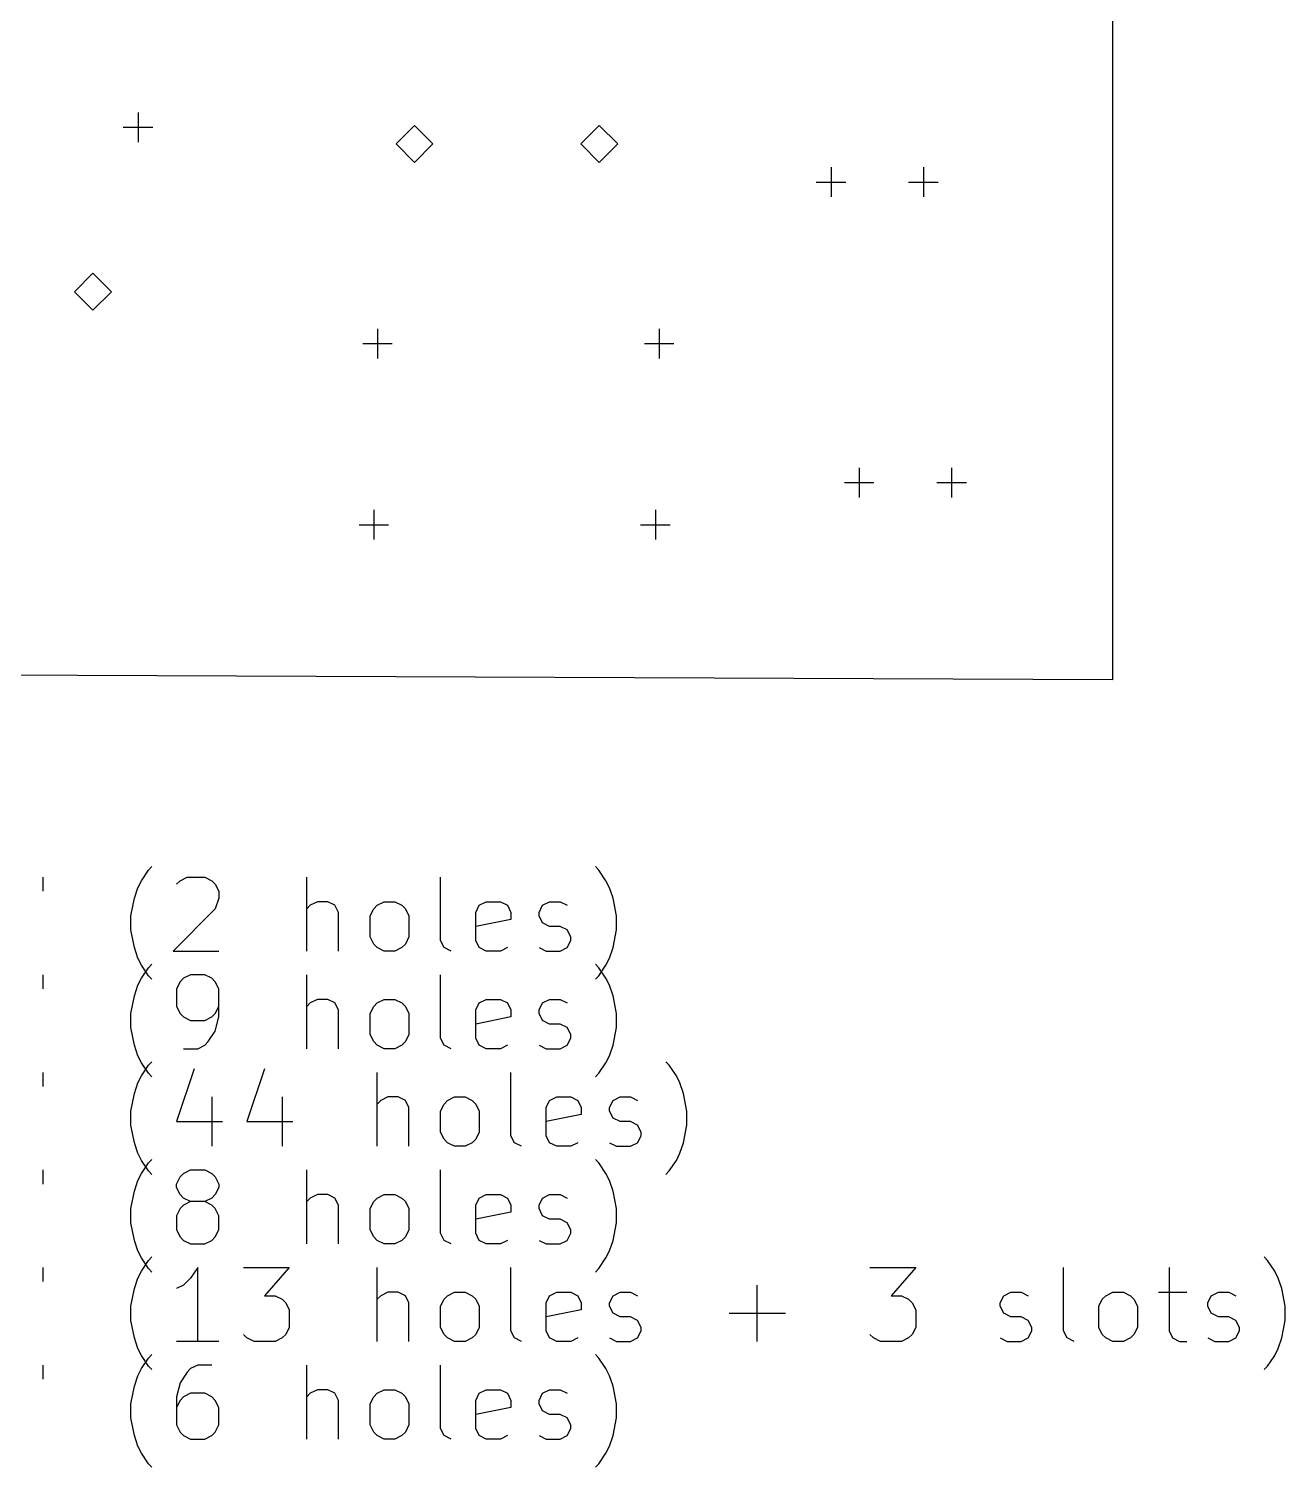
# Model space of a CAD drawing. Extents: x 107.9 to 175.6, y -119.3 to -40.6.
# Drawn here: x 141.61 to 175.61, y -119.35 to -80.44 of the extents above; entities that cross this region are included whole.
import ezdxf

# ---------------------------------------------------------------- set-up
doc = ezdxf.new("R2010")
doc.units = 0
doc.layers.add('BLACK', color=7, linetype='CONTINUOUS')

msp = doc.modelspace()

# ---------------------------------------------------------------- linework, layer by layer
at = {"layer": 'BLACK', "linetype": 'CONTINUOUS'}
for p, q in [((170.942, -40.64), (170.942, -98.044)), ((144.57, -82.7), (144.57, -83.5)), ((144.17, -83.1), (144.97, -83.1)), ((152.05, -83.05), (151.55, -83.55)), ((152.55, -83.55), (152.05, -83.05)), ((157.05, -83.05), (156.55, -83.55)), ((157.55, -83.55), (157.05, -83.05)), ((151.55, -83.55), (152.05, -84.05)), ((152.05, -84.05), (152.55, -83.55)), ((156.55, -83.55), (157.05, -84.05)), ((157.05, -84.05), (157.55, -83.55)), ((163.322, -84.182), (163.322, -84.982)), ((165.822, -84.182), (165.822, -84.982)), ((162.922, -84.582), (163.722, -84.582)), ((165.422, -84.582), (166.222, -84.582)), ((143.35, -87.05), (142.85, -87.55)), ((143.85, -87.55), (143.35, -87.05)), ((142.85, -87.55), (143.35, -88.05)), ((143.35, -88.05), (143.85, -87.55)), ((151.05, -88.55), (151.05, -89.35)), ((158.67, -88.55), (158.67, -89.35)), ((150.65, -88.95), (151.45, -88.95)), ((158.27, -88.95), (159.07, -88.95)), ((164.084, -92.31), (164.084, -93.11)), ((166.584, -92.31), (166.584, -93.11)), ((163.684, -92.71), (164.484, -92.71)), ((166.184, -92.71), (166.984, -92.71)), ((150.95, -93.45), (150.95, -94.25)), ((158.57, -93.45), (158.57, -94.25)), ((150.55, -93.85), (151.35, -93.85)), ((158.17, -93.85), (158.97, -93.85)), ((170.942, -98.044), (109.22, -97.79)), ((144.85039, -103.193361), (144.945629, -103.098123)), ((157.040868, -103.193361), (156.94563, -103.098123)), ((141.993247, -103.383838), (141.993247, -103.76479)), ((144.564676, -103.669552), (144.659914, -103.479076)), ((144.659914, -103.479076), (144.85039, -103.193361)), ((145.612295, -103.574314), (145.707533, -103.479076)), ((145.707533, -103.479076), (145.898009, -103.383838)), ((145.898009, -103.383838), (146.3742, -103.383838)), ((146.3742, -103.383838), (146.564676, -103.479076)), ((146.564676, -103.479076), (146.659914, -103.574314)), ((149.136105, -105.383838), (149.136105, -103.383838)), ((152.755153, -105.098123), (152.755153, -103.383838)), ((157.231344, -103.479076), (157.040868, -103.193361)), ((157.326582, -103.669552), (157.231344, -103.479076)), ((144.469438, -103.955266), (144.564676, -103.669552)), ((146.659914, -103.574314), (146.755152, -103.76479)), ((146.755152, -103.76479), (146.755152, -103.955266)), ((157.42182, -103.955266), (157.326582, -103.669552)), ((144.3742, -104.431457), (144.469438, -103.955266)), ((146.659914, -104.24098), (145.517057, -105.383838)), ((146.755152, -103.955266), (146.659914, -104.24098)), ((149.231343, -104.145742), (149.136105, -104.24098)), ((149.421819, -104.050504), (149.231343, -104.145742)), ((149.707534, -104.050504), (149.421819, -104.050504)), ((149.89801, -104.145742), (149.707534, -104.050504)), ((149.993248, -104.336219), (149.89801, -104.145742)), ((150.850391, -104.431457), (150.945629, -104.24098)), ((150.945629, -104.24098), (151.040867, -104.145742)), ((151.040867, -104.145742), (151.231343, -104.050504)), ((151.231343, -104.050504), (151.517058, -104.050504)), ((151.517058, -104.050504), (151.707534, -104.145742)), ((151.707534, -104.145742), (151.802772, -104.24098)), ((151.802772, -104.24098), (151.89801, -104.431457)), ((153.707534, -104.336219), (153.802772, -104.145742)), ((153.802772, -104.145742), (153.993248, -104.050504)), ((153.993248, -104.050504), (154.374201, -104.050504)), ((154.374201, -104.050504), (154.564677, -104.145742)), ((154.564677, -104.145742), (154.659915, -104.336219)), ((155.42182, -104.336219), (155.517058, -104.145742)), ((155.517058, -104.145742), (155.707534, -104.050504)), ((155.707534, -104.050504), (155.993248, -104.050504)), ((155.993248, -104.050504), (156.183725, -104.145742)), ((157.517058, -104.431457), (157.42182, -103.955266)), ((144.3742, -104.812409), (144.3742, -104.431457)), ((149.993248, -105.383838), (149.993248, -104.336219)), ((150.850391, -105.002885), (150.850391, -104.431457)), ((151.89801, -104.431457), (151.89801, -105.002885)), ((153.707534, -105.098123), (153.707534, -104.336219)), ((154.659915, -104.526695), (153.707534, -104.717171)), ((154.659915, -104.336219), (154.659915, -104.526695)), ((155.42182, -104.431457), (155.42182, -104.336219)), ((155.517058, -104.621933), (155.42182, -104.431457)), ((155.707534, -104.717171), (155.517058, -104.621933)), ((157.517058, -104.812409), (157.517058, -104.431457)), ((144.469438, -105.2886), (144.3742, -104.812409)), ((150.945629, -105.193361), (150.850391, -105.002885)), ((151.89801, -105.002885), (151.802772, -105.193361)), ((155.993248, -104.717171), (155.707534, -104.717171)), ((156.183725, -104.812409), (155.993248, -104.717171)), ((156.278963, -105.002885), (156.183725, -104.812409)), ((156.278963, -105.098123), (156.278963, -105.002885)), ((157.42182, -105.2886), (157.517058, -104.812409)), ((144.564676, -105.574314), (144.469438, -105.2886)), ((145.517057, -105.383838), (146.755152, -105.383838)), ((151.040867, -105.2886), (150.945629, -105.193361)), ((151.231343, -105.383838), (151.040867, -105.2886)), ((151.517058, -105.383838), (151.231343, -105.383838)), ((151.707534, -105.2886), (151.517058, -105.383838)), ((151.802772, -105.193361), (151.707534, -105.2886)), ((152.850391, -105.2886), (152.755153, -105.098123)), ((153.040867, -105.383838), (152.850391, -105.2886)), ((153.802772, -105.2886), (153.707534, -105.098123)), ((153.993248, -105.383838), (153.802772, -105.2886)), ((154.374201, -105.383838), (153.993248, -105.383838)), ((154.564677, -105.2886), (154.374201, -105.383838)), ((155.42182, -105.2886), (155.612296, -105.383838)), ((155.612296, -105.383838), (155.993248, -105.383838)), ((155.993248, -105.383838), (156.183725, -105.2886)), ((156.183725, -105.2886), (156.278963, -105.098123)), ((157.326582, -105.574314), (157.42182, -105.2886)), ((144.659914, -105.76479), (144.564676, -105.574314)), ((144.85039, -106.050504), (144.659914, -105.76479)), ((144.659914, -106.119076), (144.85039, -105.833361)), ((144.85039, -105.833361), (144.945629, -105.738123)), ((157.040868, -105.833361), (156.94563, -105.738123)), ((157.040868, -106.050504), (157.231344, -105.76479)), ((157.231344, -106.119076), (157.040868, -105.833361)), ((157.231344, -105.76479), (157.326582, -105.574314)), ((141.993247, -106.023838), (141.993247, -106.40479)), ((144.564676, -106.309552), (144.659914, -106.119076)), ((144.945629, -106.145742), (144.85039, -106.050504)), ((145.707533, -106.214314), (145.612295, -106.40479)), ((145.802771, -106.119076), (145.707533, -106.214314)), ((145.993247, -106.023838), (145.802771, -106.119076)), ((146.3742, -106.023838), (145.993247, -106.023838)), ((146.564676, -106.119076), (146.3742, -106.023838)), ((146.659914, -106.214314), (146.564676, -106.119076)), ((146.755152, -106.40479), (146.659914, -106.214314)), ((149.136105, -108.023838), (149.136105, -106.023838)), ((152.755153, -107.738123), (152.755153, -106.023838)), ((156.94563, -106.145742), (157.040868, -106.050504)), ((157.326582, -106.309552), (157.231344, -106.119076)), ((144.3742, -107.071457), (144.469438, -106.595266)), ((144.469438, -106.595266), (144.564676, -106.309552)), ((145.612295, -106.40479), (145.612295, -106.88098)), ((146.755152, -107.166695), (146.755152, -106.40479)), ((157.42182, -106.595266), (157.326582, -106.309552)), ((157.517058, -107.071457), (157.42182, -106.595266)), ((145.612295, -106.88098), (145.707533, -107.071457)), ((146.659914, -107.071457), (146.755152, -106.88098)), ((149.231343, -106.785742), (149.136105, -106.88098)), ((149.421819, -106.690504), (149.231343, -106.785742)), ((149.707534, -106.690504), (149.421819, -106.690504)), ((149.89801, -106.785742), (149.707534, -106.690504)), ((149.993248, -106.976219), (149.89801, -106.785742)), ((149.993248, -108.023838), (149.993248, -106.976219)), ((150.850391, -107.071457), (150.945629, -106.88098)), ((150.945629, -106.88098), (151.040867, -106.785742)), ((151.040867, -106.785742), (151.231343, -106.690504)), ((151.231343, -106.690504), (151.517058, -106.690504)), ((151.517058, -106.690504), (151.707534, -106.785742)), ((151.707534, -106.785742), (151.802772, -106.88098)), ((151.802772, -106.88098), (151.89801, -107.071457)), ((153.707534, -106.976219), (153.802772, -106.785742)), ((153.707534, -107.738123), (153.707534, -106.976219)), ((153.802772, -106.785742), (153.993248, -106.690504)), ((153.993248, -106.690504), (154.374201, -106.690504)), ((154.374201, -106.690504), (154.564677, -106.785742)), ((154.564677, -106.785742), (154.659915, -106.976219)), ((154.659915, -106.976219), (154.659915, -107.166695)), ((155.42182, -106.976219), (155.517058, -106.785742)), ((155.42182, -107.071457), (155.42182, -106.976219)), ((155.517058, -106.785742), (155.707534, -106.690504)), ((155.707534, -106.690504), (155.993248, -106.690504)), ((155.993248, -106.690504), (156.183725, -106.785742)), ((144.3742, -107.452409), (144.3742, -107.071457)), ((145.707533, -107.071457), (145.802771, -107.166695)), ((145.802771, -107.166695), (145.993247, -107.261933)), ((145.993247, -107.261933), (146.3742, -107.261933)), ((146.3742, -107.261933), (146.564676, -107.166695)), ((146.564676, -107.166695), (146.659914, -107.071457)), ((146.659914, -107.547647), (146.755152, -107.166695)), ((150.850391, -107.642885), (150.850391, -107.071457)), ((151.89801, -107.071457), (151.89801, -107.642885)), ((154.659915, -107.166695), (153.707534, -107.357171)), ((155.517058, -107.261933), (155.42182, -107.071457)), ((155.707534, -107.357171), (155.517058, -107.261933)), ((155.993248, -107.357171), (155.707534, -107.357171)), ((156.183725, -107.452409), (155.993248, -107.357171)), ((157.517058, -107.452409), (157.517058, -107.071457)), ((144.469438, -107.9286), (144.3742, -107.452409)), ((146.469438, -107.833361), (146.659914, -107.547647)), ((150.945629, -107.833361), (150.850391, -107.642885)), ((151.89801, -107.642885), (151.802772, -107.833361)), ((152.850391, -107.9286), (152.755153, -107.738123)), ((153.802772, -107.9286), (153.707534, -107.738123)), ((156.278963, -107.642885), (156.183725, -107.452409)), ((156.183725, -107.9286), (156.278963, -107.738123)), ((156.278963, -107.738123), (156.278963, -107.642885)), ((157.42182, -107.9286), (157.517058, -107.452409)), ((144.564676, -108.214314), (144.469438, -107.9286)), ((145.802771, -108.023838), (146.183723, -108.023838)), ((146.183723, -108.023838), (146.3742, -107.9286)), ((146.3742, -107.9286), (146.469438, -107.833361)), ((151.040867, -107.9286), (150.945629, -107.833361)), ((151.231343, -108.023838), (151.040867, -107.9286)), ((151.517058, -108.023838), (151.231343, -108.023838)), ((151.707534, -107.9286), (151.517058, -108.023838)), ((151.802772, -107.833361), (151.707534, -107.9286)), ((153.040867, -108.023838), (152.850391, -107.9286)), ((153.993248, -108.023838), (153.802772, -107.9286)), ((154.374201, -108.023838), (153.993248, -108.023838)), ((154.564677, -107.9286), (154.374201, -108.023838)), ((155.42182, -107.9286), (155.612296, -108.023838)), ((155.612296, -108.023838), (155.993248, -108.023838)), ((155.993248, -108.023838), (156.183725, -107.9286)), ((157.326582, -108.214314), (157.42182, -107.9286)), ((144.659914, -108.40479), (144.564676, -108.214314)), ((144.85039, -108.690504), (144.659914, -108.40479)), ((144.659914, -108.759076), (144.85039, -108.473361)), ((144.85039, -108.473361), (144.945629, -108.378123)), ((157.040868, -108.690504), (157.231344, -108.40479)), ((157.231344, -108.40479), (157.326582, -108.214314)), ((158.94563, -108.473361), (158.850392, -108.378123)), ((159.136106, -108.759076), (158.94563, -108.473361)), ((141.993247, -108.663838), (141.993247, -109.04479)), ((144.469438, -109.235266), (144.564676, -108.949552)), ((144.564676, -108.949552), (144.659914, -108.759076)), ((144.945629, -108.785742), (144.85039, -108.690504)), ((146.088485, -108.5686), (145.612295, -109.997171)), ((147.993247, -108.5686), (147.517057, -109.997171)), ((151.040867, -110.663838), (151.040867, -108.663838)), ((154.659915, -110.378123), (154.659915, -108.663838)), ((156.94563, -108.785742), (157.040868, -108.690504)), ((159.231344, -108.949552), (159.136106, -108.759076)), ((159.326582, -109.235266), (159.231344, -108.949552)), ((144.3742, -109.711457), (144.469438, -109.235266)), ((146.564676, -109.330504), (146.564676, -110.663838)), ((148.469438, -109.330504), (148.469438, -110.663838)), ((151.326581, -109.330504), (151.136105, -109.425742)), ((151.612296, -109.330504), (151.326581, -109.330504)), ((151.802772, -109.425742), (151.612296, -109.330504)), ((152.945629, -109.425742), (153.136105, -109.330504)), ((153.136105, -109.330504), (153.42182, -109.330504)), ((153.42182, -109.330504), (153.612296, -109.425742)), ((155.707534, -109.425742), (155.89801, -109.330504)), ((155.89801, -109.330504), (156.278963, -109.330504)), ((156.278963, -109.330504), (156.469439, -109.425742)), ((157.42182, -109.425742), (157.612296, -109.330504)), ((157.612296, -109.330504), (157.89801, -109.330504)), ((157.89801, -109.330504), (158.088487, -109.425742)), ((159.42182, -109.711457), (159.326582, -109.235266)), ((144.3742, -110.092409), (144.3742, -109.711457)), ((151.136105, -109.425742), (151.040867, -109.52098)), ((151.89801, -109.616219), (151.802772, -109.425742)), ((151.89801, -110.663838), (151.89801, -109.616219)), ((152.755153, -109.711457), (152.850391, -109.52098)), ((152.755153, -110.282885), (152.755153, -109.711457)), ((152.850391, -109.52098), (152.945629, -109.425742)), ((153.612296, -109.425742), (153.707534, -109.52098)), ((153.707534, -109.52098), (153.802772, -109.711457)), ((153.802772, -109.711457), (153.802772, -110.282885)), ((155.612296, -109.616219), (155.707534, -109.425742)), ((155.612296, -110.378123), (155.612296, -109.616219)), ((156.469439, -109.425742), (156.564677, -109.616219)), ((156.564677, -109.616219), (156.564677, -109.806695)), ((157.326582, -109.616219), (157.42182, -109.425742)), ((157.326582, -109.711457), (157.326582, -109.616219)), ((157.42182, -109.901933), (157.326582, -109.711457)), ((159.42182, -110.092409), (159.42182, -109.711457)), ((144.469438, -110.5686), (144.3742, -110.092409)), ((145.612295, -109.997171), (146.85039, -109.997171)), ((147.517057, -109.997171), (148.755152, -109.997171)), ((156.564677, -109.806695), (155.612296, -109.997171)), ((157.612296, -109.997171), (157.42182, -109.901933)), ((157.89801, -109.997171), (157.612296, -109.997171)), ((158.088487, -110.092409), (157.89801, -109.997171)), ((158.183725, -110.282885), (158.088487, -110.092409)), ((159.326582, -110.5686), (159.42182, -110.092409)), ((152.850391, -110.473361), (152.755153, -110.282885)), ((152.945629, -110.5686), (152.850391, -110.473361)), ((153.707534, -110.473361), (153.612296, -110.5686)), ((153.802772, -110.282885), (153.707534, -110.473361)), ((154.755153, -110.5686), (154.659915, -110.378123)), ((155.707534, -110.5686), (155.612296, -110.378123)), ((158.088487, -110.5686), (158.183725, -110.378123)), ((158.183725, -110.378123), (158.183725, -110.282885)), ((144.564676, -110.854314), (144.469438, -110.5686)), ((144.659914, -111.04479), (144.564676, -110.854314)), ((153.136105, -110.663838), (152.945629, -110.5686)), ((153.42182, -110.663838), (153.136105, -110.663838)), ((153.612296, -110.5686), (153.42182, -110.663838)), ((154.945629, -110.663838), (154.755153, -110.5686)), ((155.89801, -110.663838), (155.707534, -110.5686)), ((156.278963, -110.663838), (155.89801, -110.663838)), ((156.469439, -110.5686), (156.278963, -110.663838)), ((157.326582, -110.5686), (157.517058, -110.663838)), ((157.517058, -110.663838), (157.89801, -110.663838)), ((157.89801, -110.663838), (158.088487, -110.5686)), ((159.136106, -111.04479), (159.231344, -110.854314)), ((159.231344, -110.854314), (159.326582, -110.5686)), ((144.85039, -111.330504), (144.659914, -111.04479)), ((144.659914, -111.399076), (144.85039, -111.113361)), ((144.85039, -111.113361), (144.945629, -111.018123)), ((157.040868, -111.113361), (156.94563, -111.018123)), ((157.231344, -111.399076), (157.040868, -111.113361)), ((158.94563, -111.330504), (159.136106, -111.04479)), ((141.993247, -111.303838), (141.993247, -111.68479)), ((144.469438, -111.875266), (144.564676, -111.589552)), ((144.564676, -111.589552), (144.659914, -111.399076)), ((144.945629, -111.425742), (144.85039, -111.330504)), ((145.612295, -111.68479), (145.707533, -111.494314)), ((145.707533, -111.494314), (145.802771, -111.399076)), ((145.802771, -111.399076), (145.993247, -111.303838)), ((145.993247, -111.303838), (146.3742, -111.303838)), ((146.3742, -111.303838), (146.564676, -111.399076)), ((146.564676, -111.399076), (146.659914, -111.494314)), ((146.659914, -111.494314), (146.755152, -111.68479)), ((149.136105, -113.303838), (149.136105, -111.303838)), ((152.755153, -113.018123), (152.755153, -111.303838)), ((157.326582, -111.589552), (157.231344, -111.399076)), ((157.42182, -111.875266), (157.326582, -111.589552)), ((158.850392, -111.425742), (158.94563, -111.330504)), ((144.3742, -112.351457), (144.469438, -111.875266)), ((145.612295, -111.780028), (145.612295, -111.68479)), ((145.707533, -111.970504), (145.612295, -111.780028)), ((145.802771, -112.065742), (145.707533, -111.970504)), ((146.659914, -111.970504), (146.564676, -112.065742)), ((146.755152, -111.780028), (146.659914, -111.970504)), ((146.755152, -111.68479), (146.755152, -111.780028)), ((149.421819, -111.970504), (149.231343, -112.065742)), ((149.707534, -111.970504), (149.421819, -111.970504)), ((149.89801, -112.065742), (149.707534, -111.970504)), ((151.040867, -112.065742), (151.231343, -111.970504)), ((151.231343, -111.970504), (151.517058, -111.970504)), ((151.517058, -111.970504), (151.707534, -112.065742)), ((153.802772, -112.065742), (153.993248, -111.970504)), ((153.993248, -111.970504), (154.374201, -111.970504)), ((154.374201, -111.970504), (154.564677, -112.065742)), ((155.517058, -112.065742), (155.707534, -111.970504)), ((155.707534, -111.970504), (155.993248, -111.970504)), ((155.993248, -111.970504), (156.183725, -112.065742)), ((157.517058, -112.351457), (157.42182, -111.875266)), ((144.3742, -112.732409), (144.3742, -112.351457)), ((145.707533, -112.351457), (145.612295, -112.541933)), ((145.802771, -112.256219), (145.707533, -112.351457)), ((145.993247, -112.16098), (145.802771, -112.065742)), ((145.993247, -112.16098), (145.802771, -112.256219)), ((146.3742, -112.16098), (145.993247, -112.16098)), ((146.564676, -112.065742), (146.3742, -112.16098)), ((146.564676, -112.256219), (146.3742, -112.16098)), ((146.659914, -112.351457), (146.564676, -112.256219)), ((146.755152, -112.541933), (146.659914, -112.351457)), ((149.231343, -112.065742), (149.136105, -112.16098)), ((149.993248, -112.256219), (149.89801, -112.065742)), ((149.993248, -113.303838), (149.993248, -112.256219)), ((150.850391, -112.351457), (150.945629, -112.16098)), ((150.850391, -112.922885), (150.850391, -112.351457)), ((150.945629, -112.16098), (151.040867, -112.065742)), ((151.707534, -112.065742), (151.802772, -112.16098)), ((151.802772, -112.16098), (151.89801, -112.351457)), ((151.89801, -112.351457), (151.89801, -112.922885)), ((153.707534, -112.256219), (153.802772, -112.065742)), ((153.707534, -113.018123), (153.707534, -112.256219)), ((154.659915, -112.446695), (153.707534, -112.637171)), ((154.564677, -112.065742), (154.659915, -112.256219)), ((154.659915, -112.256219), (154.659915, -112.446695)), ((155.42182, -112.256219), (155.517058, -112.065742)), ((155.42182, -112.351457), (155.42182, -112.256219)), ((155.517058, -112.541933), (155.42182, -112.351457)), ((157.517058, -112.732409), (157.517058, -112.351457)), ((144.469438, -113.2086), (144.3742, -112.732409)), ((145.612295, -112.541933), (145.612295, -112.922885)), ((146.755152, -112.922885), (146.755152, -112.541933)), ((155.707534, -112.637171), (155.517058, -112.541933)), ((155.993248, -112.637171), (155.707534, -112.637171)), ((156.183725, -112.732409), (155.993248, -112.637171)), ((156.278963, -112.922885), (156.183725, -112.732409)), ((157.42182, -113.2086), (157.517058, -112.732409)), ((144.564676, -113.494314), (144.469438, -113.2086)), ((145.612295, -112.922885), (145.707533, -113.113361)), ((145.707533, -113.113361), (145.802771, -113.2086)), ((145.802771, -113.2086), (145.993247, -113.303838)), ((146.3742, -113.303838), (146.564676, -113.2086)), ((146.564676, -113.2086), (146.659914, -113.113361)), ((146.659914, -113.113361), (146.755152, -112.922885)), ((150.945629, -113.113361), (150.850391, -112.922885)), ((151.040867, -113.2086), (150.945629, -113.113361)), ((151.231343, -113.303838), (151.040867, -113.2086)), ((151.707534, -113.2086), (151.517058, -113.303838)), ((151.802772, -113.113361), (151.707534, -113.2086)), ((151.89801, -112.922885), (151.802772, -113.113361)), ((152.850391, -113.2086), (152.755153, -113.018123)), ((153.040867, -113.303838), (152.850391, -113.2086)), ((153.802772, -113.2086), (153.707534, -113.018123)), ((153.993248, -113.303838), (153.802772, -113.2086)), ((154.564677, -113.2086), (154.374201, -113.303838)), ((155.42182, -113.2086), (155.612296, -113.303838)), ((155.993248, -113.303838), (156.183725, -113.2086)), ((156.183725, -113.2086), (156.278963, -113.018123)), ((156.278963, -113.018123), (156.278963, -112.922885)), ((157.326582, -113.494314), (157.42182, -113.2086)), ((144.659914, -113.68479), (144.564676, -113.494314)), ((145.993247, -113.303838), (146.3742, -113.303838)), ((151.517058, -113.303838), (151.231343, -113.303838)), ((154.374201, -113.303838), (153.993248, -113.303838)), ((155.612296, -113.303838), (155.993248, -113.303838)), ((157.231344, -113.68479), (157.326582, -113.494314)), ((141.993247, -113.943838), (141.993247, -114.32479)), ((144.85039, -113.970504), (144.659914, -113.68479)), ((144.659914, -114.039076), (144.85039, -113.753361)), ((144.85039, -113.753361), (144.945629, -113.658123)), ((144.945629, -114.065742), (144.85039, -113.970504)), ((146.183723, -113.943838), (145.993247, -114.229552)), ((146.183723, -115.943838), (146.183723, -113.943838)), ((147.421819, -113.943838), (148.659914, -113.943838)), ((148.659914, -113.943838), (147.993247, -114.705742)), ((151.040867, -115.943838), (151.040867, -113.943838)), ((154.659915, -115.658123), (154.659915, -113.943838)), ((156.94563, -114.065742), (157.040868, -113.970504)), ((157.040868, -113.970504), (157.231344, -113.68479)), ((164.374202, -113.943838), (165.612297, -113.943838)), ((165.612297, -113.943838), (164.94563, -114.705742)), ((169.612298, -115.658123), (169.612298, -113.943838)), ((172.469441, -113.943838), (172.469441, -115.658123)), ((175.136108, -113.753361), (175.04087, -113.658123)), ((175.326584, -114.039076), (175.136108, -113.753361)), ((144.469438, -114.515266), (144.564676, -114.229552)), ((144.564676, -114.229552), (144.659914, -114.039076)), ((145.993247, -114.229552), (145.802771, -114.420028)), ((175.421822, -114.229552), (175.326584, -114.039076)), ((175.51706, -114.515266), (175.421822, -114.229552)), ((144.3742, -114.991457), (144.469438, -114.515266)), ((145.802771, -114.420028), (145.612295, -114.515266)), ((147.993247, -114.705742), (148.278962, -114.705742)), ((148.278962, -114.705742), (148.469438, -114.80098)), ((151.136105, -114.705742), (151.040867, -114.80098)), ((151.326581, -114.610504), (151.136105, -114.705742)), ((151.612296, -114.610504), (151.326581, -114.610504)), ((151.802772, -114.705742), (151.612296, -114.610504)), ((151.89801, -114.896219), (151.802772, -114.705742)), ((152.850391, -114.80098), (152.945629, -114.705742)), ((152.945629, -114.705742), (153.136105, -114.610504)), ((153.136105, -114.610504), (153.42182, -114.610504)), ((153.42182, -114.610504), (153.612296, -114.705742)), ((153.612296, -114.705742), (153.707534, -114.80098)), ((155.612296, -114.896219), (155.707534, -114.705742)), ((155.707534, -114.705742), (155.89801, -114.610504)), ((155.89801, -114.610504), (156.278963, -114.610504)), ((156.278963, -114.610504), (156.469439, -114.705742)), ((156.469439, -114.705742), (156.564677, -114.896219)), ((157.326582, -114.896219), (157.42182, -114.705742)), ((157.42182, -114.705742), (157.612296, -114.610504)), ((157.612296, -114.610504), (157.89801, -114.610504)), ((157.89801, -114.610504), (158.088487, -114.705742)), ((161.326583, -115.943838), (161.326583, -114.420028)), ((164.94563, -114.705742), (165.231345, -114.705742)), ((165.231345, -114.705742), (165.421821, -114.80098)), ((167.898012, -114.896219), (167.99325, -114.705742)), ((167.99325, -114.705742), (168.183726, -114.610504)), ((168.183726, -114.610504), (168.46944, -114.610504)), ((168.46944, -114.610504), (168.659917, -114.705742)), ((170.659917, -114.80098), (170.755155, -114.705742)), ((170.755155, -114.705742), (170.945631, -114.610504)), ((170.945631, -114.610504), (171.231346, -114.610504)), ((171.231346, -114.610504), (171.421822, -114.705742)), ((171.421822, -114.705742), (171.51706, -114.80098)), ((172.183727, -114.610504), (172.945631, -114.610504)), ((173.51706, -114.896219), (173.612298, -114.705742)), ((173.612298, -114.705742), (173.802774, -114.610504)), ((173.802774, -114.610504), (174.088488, -114.610504)), ((174.088488, -114.610504), (174.278965, -114.705742)), ((175.612298, -114.991457), (175.51706, -114.515266)), ((144.3742, -115.372409), (144.3742, -114.991457)), ((148.469438, -114.80098), (148.564676, -114.896219)), ((148.564676, -114.896219), (148.659914, -115.086695)), ((148.659914, -115.086695), (148.659914, -115.562885)), ((151.89801, -115.943838), (151.89801, -114.896219)), ((152.755153, -114.991457), (152.850391, -114.80098)), ((152.755153, -115.562885), (152.755153, -114.991457)), ((153.707534, -114.80098), (153.802772, -114.991457)), ((153.802772, -114.991457), (153.802772, -115.562885)), ((155.612296, -115.658123), (155.612296, -114.896219)), ((156.564677, -115.086695), (155.612296, -115.277171)), ((156.564677, -114.896219), (156.564677, -115.086695)), ((157.326582, -114.991457), (157.326582, -114.896219)), ((157.42182, -115.181933), (157.326582, -114.991457)), ((165.421821, -114.80098), (165.517059, -114.896219)), ((165.517059, -114.896219), (165.612297, -115.086695)), ((165.612297, -115.086695), (165.612297, -115.562885)), ((167.898012, -114.991457), (167.898012, -114.896219)), ((167.99325, -115.181933), (167.898012, -114.991457)), ((170.564679, -114.991457), (170.659917, -114.80098)), ((170.564679, -115.562885), (170.564679, -114.991457)), ((171.51706, -114.80098), (171.612298, -114.991457)), ((171.612298, -114.991457), (171.612298, -115.562885)), ((173.51706, -114.991457), (173.51706, -114.896219)), ((173.612298, -115.181933), (173.51706, -114.991457)), ((175.612298, -115.372409), (175.612298, -114.991457)), ((144.469438, -115.8486), (144.3742, -115.372409)), ((148.659914, -115.562885), (148.564676, -115.753361)), ((152.850391, -115.753361), (152.755153, -115.562885)), ((153.802772, -115.562885), (153.707534, -115.753361)), ((157.612296, -115.277171), (157.42182, -115.181933)), ((157.89801, -115.277171), (157.612296, -115.277171)), ((158.088487, -115.372409), (157.89801, -115.277171)), ((158.183725, -115.562885), (158.088487, -115.372409)), ((158.183725, -115.658123), (158.183725, -115.562885)), ((160.564678, -115.181933), (162.088488, -115.181933)), ((165.612297, -115.562885), (165.517059, -115.753361)), ((168.183726, -115.277171), (167.99325, -115.181933)), ((168.46944, -115.277171), (168.183726, -115.277171)), ((168.659917, -115.372409), (168.46944, -115.277171)), ((168.755155, -115.562885), (168.659917, -115.372409)), ((168.755155, -115.658123), (168.755155, -115.562885)), ((170.659917, -115.753361), (170.564679, -115.562885)), ((171.612298, -115.562885), (171.51706, -115.753361)), ((173.802774, -115.277171), (173.612298, -115.181933)), ((174.088488, -115.277171), (173.802774, -115.277171)), ((174.278965, -115.372409), (174.088488, -115.277171)), ((174.374203, -115.562885), (174.278965, -115.372409)), ((174.374203, -115.658123), (174.374203, -115.562885)), ((175.51706, -115.8486), (175.612298, -115.372409)), ((144.564676, -116.134314), (144.469438, -115.8486)), ((146.755152, -115.943838), (145.612295, -115.943838)), ((147.517057, -115.8486), (147.421819, -115.753361)), ((147.707533, -115.943838), (147.517057, -115.8486)), ((148.278962, -115.943838), (147.707533, -115.943838)), ((148.469438, -115.8486), (148.278962, -115.943838)), ((148.564676, -115.753361), (148.469438, -115.8486)), ((152.945629, -115.8486), (152.850391, -115.753361)), ((153.136105, -115.943838), (152.945629, -115.8486)), ((153.42182, -115.943838), (153.136105, -115.943838)), ((153.612296, -115.8486), (153.42182, -115.943838)), ((153.707534, -115.753361), (153.612296, -115.8486)), ((154.755153, -115.8486), (154.659915, -115.658123)), ((154.945629, -115.943838), (154.755153, -115.8486)), ((155.707534, -115.8486), (155.612296, -115.658123)), ((155.89801, -115.943838), (155.707534, -115.8486)), ((156.278963, -115.943838), (155.89801, -115.943838)), ((156.469439, -115.8486), (156.278963, -115.943838)), ((157.326582, -115.8486), (157.517058, -115.943838)), ((157.517058, -115.943838), (157.89801, -115.943838)), ((157.89801, -115.943838), (158.088487, -115.8486)), ((158.088487, -115.8486), (158.183725, -115.658123)), ((164.46944, -115.8486), (164.374202, -115.753361)), ((164.659916, -115.943838), (164.46944, -115.8486)), ((165.231345, -115.943838), (164.659916, -115.943838)), ((165.421821, -115.8486), (165.231345, -115.943838)), ((165.517059, -115.753361), (165.421821, -115.8486)), ((167.898012, -115.8486), (168.088488, -115.943838)), ((168.088488, -115.943838), (168.46944, -115.943838)), ((168.46944, -115.943838), (168.659917, -115.8486)), ((168.659917, -115.8486), (168.755155, -115.658123)), ((169.707536, -115.8486), (169.612298, -115.658123)), ((169.898012, -115.943838), (169.707536, -115.8486)), ((170.755155, -115.8486), (170.659917, -115.753361)), ((170.945631, -115.943838), (170.755155, -115.8486)), ((171.231346, -115.943838), (170.945631, -115.943838)), ((171.421822, -115.8486), (171.231346, -115.943838)), ((171.51706, -115.753361), (171.421822, -115.8486)), ((172.469441, -115.658123), (172.564679, -115.8486)), ((172.564679, -115.8486), (172.755155, -115.943838)), ((172.755155, -115.943838), (172.945631, -115.943838)), ((173.51706, -115.8486), (173.707536, -115.943838)), ((173.707536, -115.943838), (174.088488, -115.943838)), ((174.088488, -115.943838), (174.278965, -115.8486)), ((174.278965, -115.8486), (174.374203, -115.658123)), ((175.421822, -116.134314), (175.51706, -115.8486)), ((144.659914, -116.32479), (144.564676, -116.134314)), ((144.85039, -116.610504), (144.659914, -116.32479)), ((144.85039, -116.393361), (144.945629, -116.298123)), ((157.040868, -116.393361), (156.94563, -116.298123)), ((175.136108, -116.610504), (175.326584, -116.32479)), ((175.326584, -116.32479), (175.421822, -116.134314)), ((141.993247, -116.583838), (141.993247, -116.96479)), ((144.564676, -116.869552), (144.659914, -116.679076)), ((144.659914, -116.679076), (144.85039, -116.393361)), ((144.945629, -116.705742), (144.85039, -116.610504)), ((145.993247, -116.679076), (145.898009, -116.774314)), ((146.183723, -116.583838), (145.993247, -116.679076)), ((146.564676, -116.583838), (146.183723, -116.583838)), ((149.136105, -118.583838), (149.136105, -116.583838)), ((152.755153, -118.298123), (152.755153, -116.583838)), ((157.231344, -116.679076), (157.040868, -116.393361)), ((157.326582, -116.869552), (157.231344, -116.679076)), ((175.04087, -116.705742), (175.136108, -116.610504)), ((144.469438, -117.155266), (144.564676, -116.869552)), ((145.707533, -117.060028), (145.612295, -117.44098)), ((145.898009, -116.774314), (145.707533, -117.060028)), ((157.42182, -117.155266), (157.326582, -116.869552)), ((144.3742, -117.631457), (144.469438, -117.155266)), ((145.612295, -117.44098), (145.612295, -118.202885)), ((145.802771, -117.44098), (145.707533, -117.536219)), ((145.993247, -117.345742), (145.802771, -117.44098)), ((146.3742, -117.345742), (145.993247, -117.345742)), ((146.564676, -117.44098), (146.3742, -117.345742)), ((146.659914, -117.536219), (146.564676, -117.44098)), ((149.231343, -117.345742), (149.136105, -117.44098)), ((149.421819, -117.250504), (149.231343, -117.345742)), ((149.707534, -117.250504), (149.421819, -117.250504)), ((149.89801, -117.345742), (149.707534, -117.250504)), ((149.993248, -117.536219), (149.89801, -117.345742)), ((150.850391, -117.631457), (150.945629, -117.44098)), ((150.945629, -117.44098), (151.040867, -117.345742)), ((151.040867, -117.345742), (151.231343, -117.250504)), ((151.231343, -117.250504), (151.517058, -117.250504)), ((151.517058, -117.250504), (151.707534, -117.345742)), ((151.707534, -117.345742), (151.802772, -117.44098)), ((151.802772, -117.44098), (151.89801, -117.631457)), ((153.707534, -117.536219), (153.802772, -117.345742)), ((153.802772, -117.345742), (153.993248, -117.250504)), ((153.993248, -117.250504), (154.374201, -117.250504)), ((154.374201, -117.250504), (154.564677, -117.345742)), ((154.564677, -117.345742), (154.659915, -117.536219)), ((155.42182, -117.536219), (155.517058, -117.345742)), ((155.517058, -117.345742), (155.707534, -117.250504)), ((155.707534, -117.250504), (155.993248, -117.250504)), ((155.993248, -117.250504), (156.183725, -117.345742)), ((157.517058, -117.631457), (157.42182, -117.155266)), ((144.3742, -118.012409), (144.3742, -117.631457)), ((145.707533, -117.536219), (145.612295, -117.726695)), ((146.755152, -117.726695), (146.659914, -117.536219)), ((146.755152, -118.202885), (146.755152, -117.726695)), ((149.993248, -118.583838), (149.993248, -117.536219)), ((150.850391, -118.202885), (150.850391, -117.631457)), ((151.89801, -117.631457), (151.89801, -118.202885)), ((153.707534, -118.298123), (153.707534, -117.536219)), ((154.659915, -117.726695), (153.707534, -117.917171)), ((154.659915, -117.536219), (154.659915, -117.726695)), ((155.42182, -117.631457), (155.42182, -117.536219)), ((155.517058, -117.821933), (155.42182, -117.631457)), ((155.707534, -117.917171), (155.517058, -117.821933)), ((157.517058, -118.012409), (157.517058, -117.631457)), ((144.469438, -118.4886), (144.3742, -118.012409)), ((145.612295, -118.202885), (145.707533, -118.393361)), ((146.659914, -118.393361), (146.755152, -118.202885)), ((150.945629, -118.393361), (150.850391, -118.202885)), ((151.89801, -118.202885), (151.802772, -118.393361)), ((155.993248, -117.917171), (155.707534, -117.917171)), ((156.183725, -118.012409), (155.993248, -117.917171)), ((156.278963, -118.202885), (156.183725, -118.012409)), ((156.278963, -118.298123), (156.278963, -118.202885)), ((157.42182, -118.4886), (157.517058, -118.012409)), ((144.564676, -118.774314), (144.469438, -118.4886)), ((145.707533, -118.393361), (145.802771, -118.4886)), ((145.802771, -118.4886), (145.993247, -118.583838)), ((145.993247, -118.583838), (146.3742, -118.583838)), ((146.3742, -118.583838), (146.564676, -118.4886)), ((146.564676, -118.4886), (146.659914, -118.393361)), ((151.040867, -118.4886), (150.945629, -118.393361)), ((151.231343, -118.583838), (151.040867, -118.4886)), ((151.517058, -118.583838), (151.231343, -118.583838)), ((151.707534, -118.4886), (151.517058, -118.583838)), ((151.802772, -118.393361), (151.707534, -118.4886)), ((152.850391, -118.4886), (152.755153, -118.298123)), ((153.040867, -118.583838), (152.850391, -118.4886)), ((153.802772, -118.4886), (153.707534, -118.298123)), ((153.993248, -118.583838), (153.802772, -118.4886)), ((154.374201, -118.583838), (153.993248, -118.583838)), ((154.564677, -118.4886), (154.374201, -118.583838)), ((155.42182, -118.4886), (155.612296, -118.583838)), ((155.612296, -118.583838), (155.993248, -118.583838)), ((155.993248, -118.583838), (156.183725, -118.4886)), ((156.183725, -118.4886), (156.278963, -118.298123)), ((157.326582, -118.774314), (157.42182, -118.4886)), ((144.659914, -118.96479), (144.564676, -118.774314)), ((144.85039, -119.250504), (144.659914, -118.96479)), ((157.040868, -119.250504), (157.231344, -118.96479)), ((157.231344, -118.96479), (157.326582, -118.774314)), ((144.945629, -119.345742), (144.85039, -119.250504)), ((156.94563, -119.345742), (157.040868, -119.250504))]:
    msp.add_line(p, q, dxfattribs=at)

doc.saveas('drawing.dxf')
